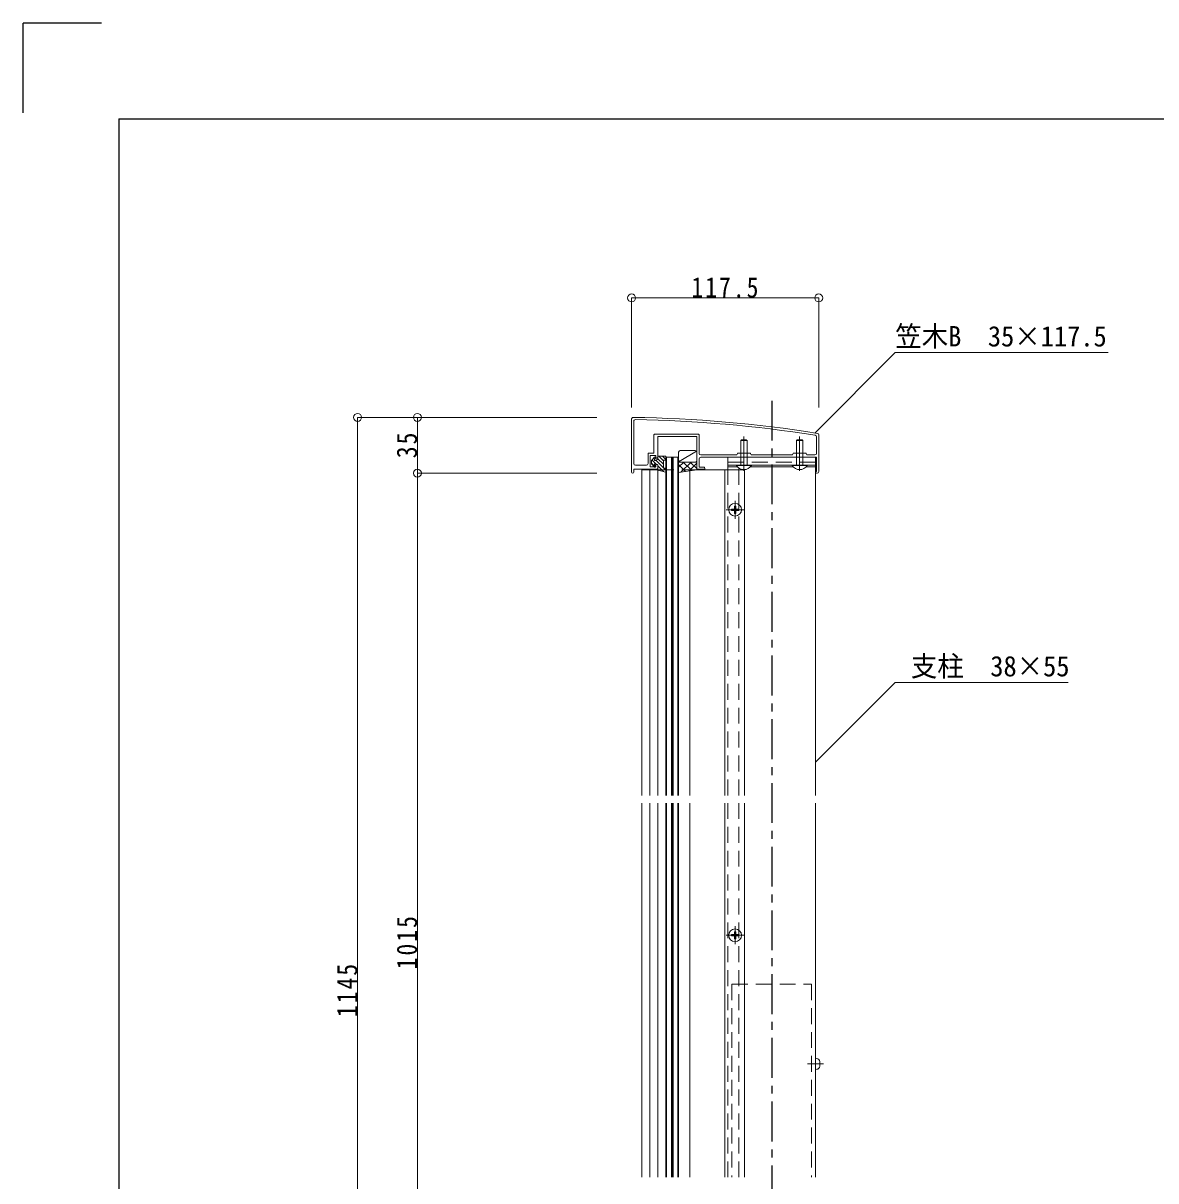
# Model space of a CAD drawing. Units: millimetres at full size, sheet at 1:5; some dimension numbers follow another scale. Extents: x -1050 to 1050, y -742 to 742.
# Drawn here: x -1050 to -339, y 16 to 742 of the extents above; entities that cross this region are included whole.
import ezdxf
from ezdxf.enums import TextEntityAlignment as Align

# ---------------------------------------------------------------- set-up
doc = ezdxf.new("R2010")
doc.units = ezdxf.units.MM
doc.header["$LTSCALE"] = 5
doc.linetypes.add('CHAIN1', pattern=[8, 5, -1, 1, -1])
doc.linetypes.add('DASHED2', pattern=[3, 2, -1])
for name, color, linetype in [('0-0_通り芯', 7, 'CHAIN1'), ('1-4_印刷位置ライン', 7, 'Continuous'), ('1-5_図枠1_1', 7, 'Continuous')]:
    doc.layers.add(name, color=color, linetype=linetype)
for name, color, linetype, lineweight in [('0-3_寸法', 54, 'Continuous', 20), ('0-4_手摺部材', 92, 'Continuous', 20), ('0-6_パネル', 4, 'CHAIN1', 20), ('0-7_ガラス', 6, 'Continuous', 20), ('0-8_その他', 11, 'Continuous', 20), ('0-9_文字', 3, 'Continuous', 20), ('0-A_支柱', 6, 'Continuous', 20), ('0-B_足元', 4, 'Continuous', 20)]:
    doc.layers.add(name, color=color, linetype=linetype, lineweight=lineweight)
doc.styles.add('ＭＳ ゴシック', font='')
doc.styles.get('ＭＳ ゴシック').set_extended_font_data('MS Gothic')

# ---------------------------------------------------------------- blocks, each defined once
blk = doc.blocks.new('dimension_origin')
at = {"color": 0, "linetype": 'Continuous', "lineweight": -2}
blk.add_circle((0, 0), 1.25, dxfattribs=at)

msp = doc.modelspace()

# ---------------------------------------------------------------- linework, layer by layer
at = {"layer": '0-0_通り芯'}
msp.add_line((-580, 505.456), (-580, -411.793), dxfattribs=at)
at = {"layer": '0-3_寸法'}
for p, q in [((-668, 501.246), (-668, 570)), ((-668, 570), (-550.5, 570)), ((-550.5, 501.246), (-550.5, 570)), ((-840, 495), (-840, -224.293)), ((-840, 495), (-689.807, 495)), ((-802.5, 495), (-802.5, 460)), ((-802.5, 460), (-802.5, -129.293)), ((-802.5, 460), (-689.807, 460))]:
    msp.add_line(p, q, dxfattribs=at)
at = {"layer": '0-4_手摺部材'}
for p, q in [((-668, 494), (-668, 460.7)), ((-666.6, 492.579), (-666.6, 466)), ((-654, 484.1), (-654, 472.5)), ((-653.7, 484.4), (-625.9, 484.4)), ((-651.5, 483), (-651.5, 470)), ((-627, 483), (-651.5, 483)), ((-627, 483), (-627, 462.8)), ((-625.6, 484.1), (-625.6, 472.4)), ((-599.5, 480.5), (-599, 481)), ((-599.5, 472.5), (-599.5, 480.5)), ((-595.5, 480.5), (-599.5, 480.5)), ((-596, 481), (-599, 481)), ((-595.5, 480.5), (-596, 481)), ((-595.5, 472.5), (-595.5, 480.5)), ((-564.5, 480.5), (-564, 481)), ((-564.5, 472.5), (-564.5, 480.5)), ((-560.5, 480.5), (-564.5, 480.5)), ((-561, 481), (-564, 481)), ((-560.5, 480.5), (-561, 481)), ((-560.5, 472.5), (-560.5, 480.5)), ((-551.9, 482.806), (-551.9, 472.4)), ((-550.5, 484), (-550.5, 461)), ((-654, 472.5), (-657.4, 472.5)), ((-601.307, 472.5), (-593.693, 472.5)), ((-566.307, 472.5), (-558.693, 472.5)), ((-657.7, 466), (-657.7, 472.2)), ((-656.3, 471.1), (-652.7, 471.1)), ((-656.3, 471.1), (-656.3, 463.9)), ((-652.7, 471.1), (-652.7, 469.8)), ((-652.7, 465.2), (-652.7, 463.9)), ((-652, 469.5), (-652.4, 469.5)), ((-652.4, 465.5), (-652, 465.5)), ((-625.6, 469), (-625.6, 463.7)), ((-624.6, 471.4), (-602, 471.4)), ((-551.9, 470), (-624.6, 470)), ((-602, 471.4), (-601.58, 472.324)), ((-593.42, 472.324), (-593, 471.4)), ((-593, 471.4), (-567, 471.4)), ((-567, 471.4), (-566.58, 472.324)), ((-558.42, 472.324), (-558, 471.4)), ((-558, 471.4), (-552.9, 471.4)), ((-551.9, 470), (-551.9, 461)), ((-666.6, 462.5), (-652, 462.5)), ((-666.6, 462.5), (-666.6, 460.7)), ((-665.6, 465), (-658.7, 465)), ((-661.5, 462), (-651.5, 462)), ((-661.5, 462), (-661.5, 257.736)), ((-656.491, 462), (-656.491, 257.736)), ((-656.3, 463.9), (-652.7, 463.9)), ((-651.5, 465), (-651.5, 463)), ((-651.5, 462), (-651.5, 257.736)), ((-631.5, 462), (-597.2, 462)), ((-631.5, 462), (-631.5, 257.736)), ((-622.3, 462.5), (-626.7, 462.5)), ((-625.6, 463.7), (-622.5, 463.7)), ((-622, 463.2), (-622, 462.8)), ((-609.5, 462), (-609.5, 257.736)), ((-607.5, 465), (-552.5, 465)), ((-607.5, 465), (-552.5, 465)), ((-607.5, 464), (-601.661, 464)), ((-597.2, 257.736), (-597.2, 462)), ((-593.339, 464), (-566.661, 464)), ((-558.339, 464), (-552.5, 464)), ((-551.9, 461), (-552, 461)), ((-552, 460), (-551.5, 460)), ((-605.25, 437.4), (-605.25, 436.6)), ((-602.6, 439.25), (-603.4, 439.25)), ((-661.5, 252.736), (-661.5, 17.971)), ((-656.491, 252.736), (-656.491, 17.971)), ((-651.5, 252.736), (-651.5, 17.971)), ((-631.5, 252.736), (-631.5, 17.971)), ((-609.5, 252.736), (-609.5, 17.971)), ((-597.2, 17.971), (-597.2, 252.736)), ((-605.25, 170.296), (-605.25, 169.496)), ((-602.6, 172.146), (-603.4, 172.146))]:
    msp.add_line(p, q, dxfattribs=at)
at = {"layer": '0-4_手摺部材', "linetype": 'DASHED2'}
for p, q in [((-599.5, 465), (-599.5, 472.5)), ((-595.5, 465), (-595.5, 472.5)), ((-564.5, 465), (-564.5, 472.5)), ((-560.5, 465), (-560.5, 472.5)), ((-607.5, 467), (-552.5, 467)), ((-651.5, 462), (-627, 462))]:
    msp.add_line(p, q, dxfattribs=at)
at = {"layer": '0-4_手摺部材', "linetype": 'CHAIN1'}
for p, q in [((-597.381, 437), (-608.619, 437)), ((-603, 442.619), (-603, 431.381)), ((-603, 175.514), (-603, 164.277)), ((-597.381, 169.896), (-608.619, 169.896))]:
    msp.add_line(p, q, dxfattribs=at)
at = {"layer": '0-4_手摺部材'}
for points in [[(-602.2, 465), (-592.8, 465), (-592.8, 464.75), (-602.2, 464.75)], [(-567.2, 465), (-557.8, 465), (-557.8, 464.75), (-567.2, 464.75)]]:
    msp.add_lwpolyline(points, close=True, dxfattribs=at)
for points in [[(-602.6, 439.25), (-602.6, 437.4), (-600.75, 437.4), (-600.75, 436.6), (-602.6, 436.6), (-602.6, 434.75), (-603.4, 434.75), (-603.4, 436.6), (-605.25, 436.6)], [(-605.25, 437.4), (-603.4, 437.4), (-603.4, 439.25)], [(-602.6, 172.146), (-602.6, 170.296), (-600.75, 170.296), (-600.75, 169.496), (-602.6, 169.496), (-602.6, 167.646), (-603.4, 167.646), (-603.4, 169.496), (-605.25, 169.496)], [(-605.25, 170.296), (-603.4, 170.296), (-603.4, 172.146)]]:
    msp.add_lwpolyline(points, dxfattribs=at)
for centre in [(-603, 437), (-603, 169.896)]:
    msp.add_circle(centre, 4, dxfattribs=at)
for centre, radius, start, end in [((-667, 494), 1, 89.21203, 180), ((-677.988, -304.924), 800, 80.8913, 89.21203), ((-665.6, 492.579), 1, 89.11007, 180), ((-677.988, -304.924), 798.6, 80.97702, 89.11007), ((-653.7, 484.1), 0.3, 90, 180), ((-625.9, 484.1), 0.3, 0, 90), ((-552.9, 482.806), 1, 0, 80.97702), ((-551.5, 484), 1, 0, 80.8913), ((-657.4, 472.2), 0.3, 90, 180), ((-601.307, 472.2), 0.3, 90, 155.55605), ((-593.693, 472.2), 0.3, 24.44395, 90), ((-566.307, 472.2), 0.3, 90, 155.55605), ((-558.693, 472.2), 0.3, 24.44395, 90), ((-665.6, 466), 1, 180, 270), ((-658.7, 466), 1, 270, 360), ((-652.4, 469.8), 0.3, 180, 270), ((-652.4, 465.2), 0.3, 90, 180), ((-652, 470), 0.5, 270, 360), ((-652, 465), 0.5, 0, 90), ((-624.6, 472.4), 1, 180, 270), ((-624.6, 469), 1, 90, 180), ((-552.9, 472.4), 1, 270, 360), ((-667.3, 460.7), 0.7, 180, 360), ((-652, 463), 0.5, 270, 360), ((-626.7, 462.8), 0.3, 180, 270), ((-622.5, 463.2), 0.5, 0, 90), ((-622.3, 462.8), 0.3, 270, 360), ((-597.5, 467.806), 5.606, 213.03563, 326.96437), ((-562.5, 467.806), 5.606, 213.03563, 326.96437), ((-552, 460.5), 0.5, 90, 270), ((-551.5, 461), 1, 270, 360)]:
    msp.add_arc(centre, radius, start, end, dxfattribs=at)
at = {"layer": '0-6_パネル'}
for p, q in [((-597.5, 482.971), (-597.5, 461.463)), ((-597.5, 482.971), (-597.5, 461.463)), ((-562.5, 482.971), (-562.5, 461.463))]:
    msp.add_line(p, q, dxfattribs=at)
at = {"layer": '0-7_ガラス'}
for p, q in [((-646.5, 257.736), (-646.5, 470)), ((-646, 257.736), (-646, 470)), ((-643, 257.736), (-643, 470)), ((-642.5, 257.736), (-642.5, 470)), ((-642, 257.736), (-642, 470)), ((-639, 257.736), (-639, 470)), ((-646.5, 17.971), (-646.5, 252.736)), ((-646, 17.971), (-646, 252.736)), ((-643, 17.971), (-643, 252.736)), ((-642.5, 17.971), (-642.5, 252.736)), ((-642, 17.971), (-642, 252.736)), ((-639, 17.971), (-639, 252.736)), ((-638.5, 252.736), (-638.5, 17.971))]:
    msp.add_line(p, q, dxfattribs=at)
msp.add_lwpolyline([(-646.5, 470), (-638.5, 470), (-638.5, 257.736)], dxfattribs=at)
at = {"layer": '0-8_その他'}
for p, q in [((-638.5, 473.125), (-638.5, 468)), ((-638.207, 467.293), (-627.293, 473.833)), ((-628, 474.125), (-637.5, 474.125)), ((-627, 468), (-627, 473.125)), ((-655.5, 467.832), (-655.5, 465.959)), ((-653.061, 463.883), (-655.5, 466.322)), ((-653.693, 469.968), (-655.366, 468.173)), ((-655.366, 465.618), (-653.693, 463.823)), ((-652.573, 465.639), (-655.24, 468.307)), ((-653.445, 468.757), (-654.158, 469.469)), ((-653.591, 468.483), (-653.047, 469.508)), ((-653.047, 464.283), (-653.591, 465.308)), ((-648, 463.312), (-652.756, 468.068)), ((-651.5, 470.496), (-651.5, 468.791)), ((-648, 465.557), (-651.5, 469.057)), ((-646.65, 470.646), (-651.35, 470.646)), ((-648, 467.802), (-650.844, 470.646)), ((-646.5, 468.547), (-648.599, 470.646)), ((-648, 463.296), (-648, 467.996)), ((-647.85, 468.146), (-646.65, 468.146)), ((-646.5, 468.296), (-646.5, 470.496)), ((-638.5, 463.679), (-635.179, 467)), ((-634.217, 461.059), (-638.5, 465.341)), ((-637.5, 467), (-628, 467)), ((-636.992, 460.697), (-630.689, 467)), ((-630.245, 461.577), (-635.669, 467)), ((-631.829, 461.37), (-627, 466.199)), ((-627, 462.822), (-631.178, 467)), ((-651.5, 465), (-651.5, 462.012)), ((-647.896, 460.963), (-651.5, 464.567)), ((-650.925, 461.747), (-651.5, 462.322)), ((-651.388, 461.866), (-646.688, 460.65)), ((-646.65, 463.146), (-647.85, 463.146)), ((-646.5, 461.812), (-647.834, 463.146)), ((-646.5, 460.796), (-646.5, 462.996)), ((-638.189, 460.541), (-638.5, 460.851))]:
    msp.add_line(p, q, dxfattribs=at)
msp.add_lwpolyline([(-638.5, 460.5), (-627, 462), (-627, 467), (-638.5, 467)], close=True, dxfattribs=at)
for centre, radius, start, end in [((-637.5, 473.125), 1, 90, 180), ((-628, 473.125), 1, 360, 90), ((-655, 467.832), 0.5, 137.02158, 180), ((-655, 465.959), 0.5, 180, 222.97842), ((-653.4, 469.696), 0.4, 332.05659, 137.02158), ((-653.237, 468.296), 0.4, 152.04502, 292.21607), ((-653.237, 465.496), 0.4, 67.78393, 207.95498), ((-658.783, 481.534), 14.753, 292.71728, 299.19601), ((-658.783, 452.257), 14.753, 60.80399, 67.28272), ((-651.65, 468.791), 0.15, 294.86075, 360), ((-651.65, 465), 0.15, 0, 65.13925), ((-651.35, 470.496), 0.15, 90, 180), ((-647.85, 467.996), 0.15, 90, 180), ((-646.65, 470.496), 0.15, 0, 90), ((-646.65, 468.296), 0.15, 270, 360), ((-637.5, 468), 1, 180, 270), ((-628, 468), 1, 270, 360), ((-653.4, 464.096), 0.4, 222.97842, 27.94341), ((-651.35, 462.012), 0.15, 180, 255.49286), ((-647.85, 463.296), 0.15, 180, 270), ((-646.65, 460.796), 0.15, 255.49286, 360), ((-646.65, 462.996), 0.15, 0, 90)]:
    msp.add_arc(centre, radius, start, end, dxfattribs=at)
at = {"layer": '0-9_文字'}
for points in [[(-552.81, 485.366), (-502.5, 535.677), (-368.75, 535.677)], [(-552.5, 278.572), (-502.5, 328.572), (-393.95, 328.572)]]:
    msp.add_lwpolyline(points, dxfattribs=at)
at = {"layer": '0-A_支柱'}
for p, q in [((-607.5, 462), (-607.5, 470)), ((-552.5, 470), (-552.5, 257.736)), ((-600.7, 462), (-600.7, 463.203)), ((-552.5, 252.736), (-552.5, 17.971))]:
    msp.add_line(p, q, dxfattribs=at)
at = {"layer": '0-A_支柱', "linetype": 'DASHED2'}
for p, q in [((-607.5, 257.736), (-607.5, 462)), ((-600.7, 257.736), (-600.7, 462)), ((-607.5, 17.971), (-607.5, 252.736)), ((-600.7, 17.971), (-600.7, 252.736))]:
    msp.add_line(p, q, dxfattribs=at)
at = {"layer": '0-B_足元', "linetype": 'DASHED2'}
for p, q in [((-605, 139.165), (-555, 139.165)), ((-605, 139.165), (-605, 17.971)), ((-555, 139.165), (-555, 17.971))]:
    msp.add_line(p, q, dxfattribs=at)
at = {"layer": '0-B_足元'}
msp.add_line((-547.5, 89.165), (-557.5, 89.165), dxfattribs=at)
msp.add_lwpolyline([(-551.739, 92.599), (-552.5, 92.665), (-552.5, 85.665), (-551.739, 85.732)], dxfattribs=at)
for centre, radius, start, end in [((-551.913, 90.606), 2, 1.06338, 84.9979), ((-551.913, 87.724), 2, 275.0021, 358.93573), ((-629.9, 89.165), 80, 358.94141, 1.05859)]:
    msp.add_arc(centre, radius, start, end, dxfattribs=at)
at = {"layer": '1-4_印刷位置ライン'}
for p in [(-1050, 686.222), (-1000.874, 742.5)]:
    msp.add_line(p, (-1050, 742.5), dxfattribs=at)
at = {"layer": '1-5_図枠1_1'}
msp.add_line((-990, 682.5), (703.535, 682.5), dxfattribs=at)
msp.add_lwpolyline([(-990, 682.5), (-990, -707.5), (990, -707.5)], dxfattribs=at)

# ---------------------------------------------------------------- block references
at = {"layer": '0-3_寸法', "xscale": 2, "yscale": 2}
for p, rotation in [((-668, 570), 180), ((-840, 495), 90), ((-802.5, 495), 90), ((-802.5, 460), 270), ((-802.5, 460), 90)]:
    msp.add_blockref('dimension_origin', p, dxfattribs=dict(at, rotation=rotation))
msp.add_blockref('dimension_origin', (-550.5, 570), dxfattribs=at)

# ---------------------------------------------------------------- texts
at = {"layer": '0-3_寸法', "insert": (-630.5, 570), "char_height": 12.83, "attachment_point": 7, "style": 'ＭＳ ゴシック'}
msp.add_mtext('\\T1.17;\\W0.85;117.5', dxfattribs=at)
at = {"layer": '0-3_寸法', "char_height": 12.83, "attachment_point": 7, "rotation": 90, "style": 'ＭＳ ゴシック'}
for s, insert in [('\\T1.17;\\W0.85;35', (-802.5, 469.375)), ('\\T1.17;\\W0.85;1015', (-802.5, 148.479)), ('\\T1.17;\\W0.85;1145', (-840, 118.479))]:
    msp.add_mtext(s, dxfattribs=dict(at, insert=insert))
at = {"layer": '0-9_文字', "style": 'ＭＳ ゴシック', "width": 0.95}
for s, p in [('笠木B\u300035×117.5', (-502.5, 535.677)), ('支柱\u300038×55', (-492.7, 328.572))]:
    msp.add_text(s, height=12.83, dxfattribs=at).set_placement(p, align=Align.BOTTOM_LEFT)

doc.saveas('drawing.dxf')
